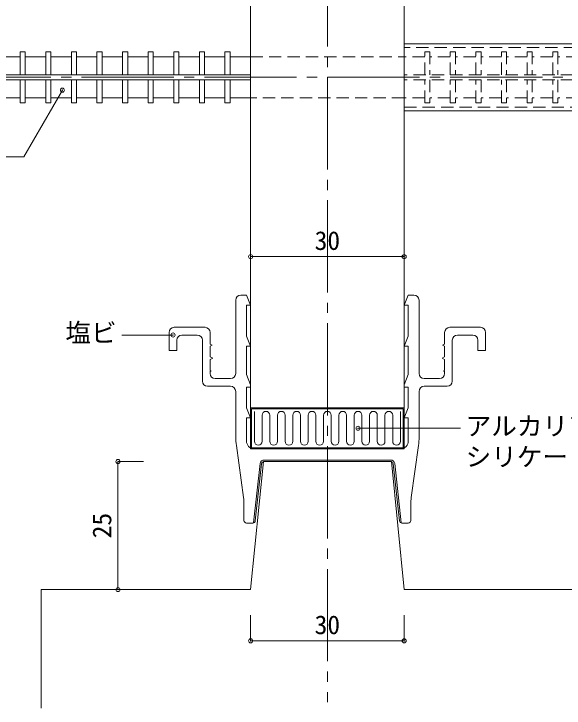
# Model space of a CAD drawing. Units: millimetres at full size, sheet at 1:2. Extents: x -280 to 891, y -194 to 194.
# Drawn here: x -148.8 to -41.3, y -123.1 to 12.4 of the extents above; entities that cross this region are included whole.
import ezdxf
from ezdxf.enums import TextEntityAlignment as Align

# ---------------------------------------------------------------- set-up
doc = ezdxf.new("R2010")
doc.units = ezdxf.units.MM
doc.header["$LTSCALE"] = 2
doc.header["$PDMODE"] = 32
doc.header["$PDSIZE"] = 0.8
doc.linetypes.add('CHAIN2', pattern=[12, 9, -1, 1, -1])
doc.linetypes.add('DASHED1', pattern=[1.8, 1.2, -0.6])
doc.layers.add('1-0_', color=5, linetype='Continuous', lineweight=9)
doc.styles.add('ＭＳ ゴシック', font='')
doc.styles.get('ＭＳ ゴシック').set_extended_font_data('MS Gothic')

msp = doc.modelspace()

# ---------------------------------------------------------------- linework, layer by layer
at = {"layer": '1-0_', "color": 6, "linetype": 'CHAIN2'}
for p, q in [((-87.55, 120), (-87.55, -122)), ((-207.55, 0), (238.95, 0))]:
    msp.add_line(p, q, dxfattribs=at)
at = {"layer": '1-0_', "color": 4}
for p, q in [((-102.55, 72.5), (-102.55, -64.5)), ((-72.55, -64.5), (-72.55, 72.5)), ((-151.55, 4), (-147.55, 4)), ((-146.55, 4), (-142.55, 4)), ((-141.55, 4), (-137.55, 4)), ((-136.55, 4), (-132.55, 4)), ((-131.55, 4), (-127.55, 4)), ((-126.55, 4), (-122.55, 4)), ((-121.55, 4), (-117.55, 4)), ((-116.55, 4), (-112.55, 4)), ((-111.55, 4), (-107.55, 4)), ((-106.55, 4), (-102.55, 4)), ((-175.9, 0.5), (-102.55, 0.5)), ((-177.19, -0.5), (-102.55, -0.5)), ((-151.55, -4), (-147.55, -4)), ((-146.55, -4), (-142.55, -4)), ((-141.55, -4), (-137.55, -4)), ((-136.55, -4), (-132.55, -4)), ((-131.55, -4), (-127.55, -4)), ((-126.55, -4), (-122.55, -4)), ((-121.55, -4), (-117.55, -4)), ((-116.55, -4), (-112.55, -4)), ((-111.55, -4), (-107.55, -4)), ((-106.55, -4), (-102.55, -4)), ((-102.55, -64.5), (-72.55, -64.5))]:
    msp.add_line(p, q, dxfattribs=at)
at = {"layer": '1-0_', "color": 2}
for p, q in [((130.95, 6.55), (-72.55, 6.55)), ((-72.55, -6.55), (-72.55, 6.55)), ((-72.55, -6.55), (130.95, -6.55))]:
    msp.add_line(p, q, dxfattribs=at)
at = {"layer": '1-0_', "color": 2, "linetype": 'DASHED1'}
for p, q in [((227.4, 5.8), (-72.55, 5.8)), ((-72.55, -5.8), (227.4, -5.8))]:
    msp.add_line(p, q, dxfattribs=at)
at = {"layer": '1-0_'}
for p, q in [((-146.55, 0.5), (-146.55, 5)), ((-141.55, 0.5), (-141.55, 5)), ((-136.55, 0.5), (-136.55, 5)), ((-131.55, 0.5), (-131.55, 5)), ((-126.55, 0.5), (-126.55, 5)), ((-121.55, 0.5), (-121.55, 5)), ((-116.55, 0.5), (-116.55, 5)), ((-111.55, 0.5), (-111.55, 5)), ((-106.55, 0.5), (-106.55, 5)), ((-147.55, -0.5), (-147.55, -5)), ((-146.55, -5), (-146.55, -0.5)), ((-142.55, -0.5), (-142.55, -5)), ((-141.55, -5), (-141.55, -0.5)), ((-137.55, -0.5), (-137.55, -5)), ((-136.55, -5), (-136.55, -0.5)), ((-132.55, -0.5), (-132.55, -5)), ((-131.55, -5), (-131.55, -0.5)), ((-127.55, -0.5), (-127.55, -5)), ((-126.55, -5), (-126.55, -0.5)), ((-122.55, -0.5), (-122.55, -5)), ((-121.55, -5), (-121.55, -0.5)), ((-117.55, -0.5), (-117.55, -5)), ((-116.55, -5), (-116.55, -0.5)), ((-112.55, -0.5), (-112.55, -5)), ((-111.55, -5), (-111.55, -0.5)), ((-107.55, -0.5), (-107.55, -5)), ((-106.55, -5), (-106.55, -0.5)), ((-147.55, -5), (-146.55, -5)), ((-142.55, -5), (-141.55, -5)), ((-137.55, -5), (-136.55, -5)), ((-132.55, -5), (-131.55, -5)), ((-127.55, -5), (-126.55, -5)), ((-122.55, -5), (-121.55, -5)), ((-117.55, -5), (-116.55, -5)), ((-112.55, -5), (-111.55, -5)), ((-107.55, -5), (-106.55, -5)), ((-101.8, -65.2), (-101.8, -71.05)), ((-100.3, -65.95), (-100.3, -71.05)), ((-98.8, -65.95), (-98.8, -71.05)), ((-97.3, -65.95), (-97.3, -71.05)), ((-95.8, -65.95), (-95.8, -71.05)), ((-94.3, -65.95), (-94.3, -71.05)), ((-92.8, -65.95), (-92.8, -71.05)), ((-91.3, -65.95), (-91.3, -71.05)), ((-89.8, -65.95), (-89.8, -71.05)), ((-88.3, -65.95), (-88.3, -71.05)), ((-86.8, -65.95), (-86.8, -71.05)), ((-85.3, -65.95), (-85.3, -71.05)), ((-83.8, -65.95), (-83.8, -71.05)), ((-82.3, -65.95), (-82.3, -71.05)), ((-80.8, -65.95), (-80.8, -71.05)), ((-79.3, -65.95), (-79.3, -71.05)), ((-77.8, -65.95), (-77.8, -71.05)), ((-76.3, -65.95), (-76.3, -71.05)), ((-74.8, -65.95), (-74.8, -71.05)), ((-73.3, -65.2), (-73.3, -71.05))]:
    msp.add_line(p, q, dxfattribs=at)
at = {"layer": '1-0_', "linetype": 'DASHED1'}
for p, q in [((-68.55, 0.5), (-68.55, 5)), ((-63.55, 0.5), (-63.55, 5)), ((-58.55, 0.5), (-58.55, 5)), ((-53.55, 0.5), (-53.55, 5)), ((-48.55, 0.5), (-48.55, 5)), ((-43.55, 0.5), (-43.55, 5)), ((-68.55, -5), (-68.55, -0.5)), ((-67.55, -0.5), (-67.55, -5)), ((-63.55, -5), (-63.55, -0.5)), ((-62.55, -0.5), (-62.55, -5)), ((-58.55, -5), (-58.55, -0.5)), ((-57.55, -0.5), (-57.55, -5)), ((-53.55, -5), (-53.55, -0.5)), ((-52.55, -0.5), (-52.55, -5)), ((-48.55, -5), (-48.55, -0.5)), ((-47.55, -0.5), (-47.55, -5)), ((-43.55, -5), (-43.55, -0.5)), ((-42.55, -0.5), (-42.55, -5)), ((-67.55, -5), (-68.55, -5)), ((-62.55, -5), (-63.55, -5)), ((-57.55, -5), (-58.55, -5)), ((-52.55, -5), (-53.55, -5)), ((-47.55, -5), (-48.55, -5)), ((-42.55, -5), (-43.55, -5))]:
    msp.add_line(p, q, dxfattribs=at)
at = {"layer": '1-0_', "color": 4, "linetype": 'DASHED1'}
for p, q in [((-102.55, 4), (-72.55, 4)), ((-68.55, 4), (-72.55, 4)), ((-63.55, 4), (-67.55, 4)), ((-58.55, 4), (-62.55, 4)), ((-53.55, 4), (-57.55, 4)), ((-48.55, 4), (-52.55, 4)), ((-43.55, 4), (-47.55, 4)), ((-38.55, 4), (-42.55, 4)), ((176.45, 0.5), (-72.55, 0.5)), ((176.45, -0.5), (-72.55, -0.5)), ((-72.55, -4), (-102.55, -4)), ((-68.55, -4), (-72.55, -4)), ((-63.55, -4), (-67.55, -4)), ((-58.55, -4), (-62.55, -4)), ((-53.55, -4), (-57.55, -4)), ((-48.55, -4), (-52.55, -4)), ((-43.55, -4), (-47.55, -4)), ((-38.55, -4), (-42.55, -4))]:
    msp.add_line(p, q, dxfattribs=at)
at = {"layer": '1-0_', "color": 7}
for p, q in [((-139.3, -2.5), (-146.8, -15.49)), ((-146.8, -15.49), (-156.8, -15.49)), ((-102.55, -35), (-72.55, -35)), ((-104.45, -42.501), (-103.35, -42.501)), ((-70.65, -42.501), (-71.75, -42.501)), ((-105.45, -57.801), (-105.45, -43.501)), ((-103.35, -50.501), (-103.35, -44.501)), ((-71.75, -50.501), (-71.75, -44.501)), ((-69.65, -57.801), (-69.65, -43.501)), ((-118.45, -49.801), (-118.45, -53.301)), ((-111.45, -48.801), (-117.45, -48.801)), ((-110.45, -52.101), (-110.45, -49.801)), ((-64.65, -52.101), (-64.65, -49.801)), ((-63.65, -48.801), (-57.65, -48.801)), ((-56.65, -49.801), (-56.65, -53.301)), ((-127.7, -50.301), (-117.7, -50.301)), ((-116.95, -51.301), (-116.95, -53.301)), ((-112.95, -50.301), (-115.95, -50.301)), ((-111.95, -59.301), (-111.95, -51.301)), ((-103.35, -50.501), (-102.55, -52.501)), ((-71.75, -50.501), (-72.55, -52.501)), ((-63.15, -59.301), (-63.15, -51.301)), ((-62.15, -50.301), (-59.15, -50.301)), ((-58.15, -51.301), (-58.15, -53.301)), ((-110.05, -52.301), (-110.45, -52.101)), ((-110.45, -52.501), (-110.05, -52.301)), ((-110.45, -54.551), (-110.45, -52.501)), ((-103.35, -58.001), (-103.35, -52.501)), ((-102.55, -52.501), (-103.35, -52.501)), ((-72.55, -52.501), (-71.75, -52.501)), ((-71.75, -58.001), (-71.75, -52.501)), ((-65.05, -52.301), (-64.65, -52.101)), ((-64.65, -52.501), (-65.05, -52.301)), ((-64.65, -54.551), (-64.65, -52.501)), ((-116.95, -53.301), (-118.45, -53.301)), ((-58.15, -53.301), (-56.65, -53.301)), ((-109.95, -54.801), (-110.45, -54.551)), ((-110.45, -55.051), (-109.95, -54.801)), ((-110.45, -57.201), (-110.45, -55.051)), ((-65.15, -54.801), (-64.65, -54.551)), ((-64.65, -55.051), (-65.15, -54.801)), ((-64.65, -57.201), (-64.65, -55.051)), ((-110.25, -57.301), (-110.45, -57.201)), ((-110.45, -57.401), (-110.25, -57.301)), ((-110.45, -57.801), (-110.45, -57.401)), ((-103.35, -58.001), (-102.55, -60.001)), ((-71.75, -58.001), (-72.55, -60.001)), ((-64.85, -57.301), (-64.65, -57.201)), ((-64.65, -57.401), (-64.85, -57.301)), ((-64.65, -57.801), (-64.65, -57.401)), ((-106.45, -58.801), (-109.45, -58.801)), ((-68.65, -58.801), (-65.65, -58.801)), ((-106.45, -60.301), (-110.95, -60.301)), ((-103.35, -64.501), (-103.35, -60.501)), ((-102.55, -60.501), (-103.35, -60.501)), ((-102.55, -60.501), (-102.55, -60.001)), ((-72.55, -60.501), (-72.55, -60.001)), ((-72.55, -60.557), (-72.55, -60.057)), ((-72.55, -60.501), (-71.75, -60.501)), ((-71.75, -64.501), (-71.75, -60.501)), ((-68.65, -60.301), (-64.15, -60.301)), ((-105.45, -70.258), (-105.45, -61.301)), ((-69.65, -70.258), (-69.65, -61.301)), ((-103.35, -64.501), (-102.55, -66.501)), ((-71.75, -64.501), (-72.55, -66.501)), ((-103.35, -70.96), (-103.35, -66.501)), ((-102.55, -66.501), (-103.35, -66.501)), ((-72.55, -66.501), (-71.75, -66.501)), ((-71.75, -70.96), (-71.75, -66.501)), ((-61.55, -68.5), (-81.55, -68.5)), ((-103.938, -82.042), (-105.323, -71.844)), ((-101.851, -72.5), (-73.249, -72.5)), ((-71.162, -82.042), (-69.777, -71.844)), ((-128.45, -75), (-123.45, -75)), ((-128.45, -100), (-128.45, -75)), ((-100.69, -75.36), (-101.972, -86.977)), ((-101.624, -86.555), (-100.399, -75.445)), ((-100.05, -75), (-75.05, -75)), ((-99.902, -74.7), (-75.198, -74.7)), ((-75.198, -75), (-99.902, -75)), ((-72.55, -100), (-75.05, -75)), ((-73.476, -86.555), (-74.701, -75.445)), ((-74.41, -75.36), (-73.128, -86.977)), ((-103.85, -86.5), (-103.85, -83.364)), ((-71.25, -86.5), (-71.25, -83.364)), ((-102.121, -87), (-103.35, -87)), ((-72.979, -87), (-71.75, -87)), ((-143.45, -100), (-143.45, -123.133)), ((-128.45, -100), (-123.45, -100)), ((260.95, -100), (-72.55, -100)), ((-102.55, -110), (-102.55, -105)), ((-72.55, -110), (-72.55, -105)), ((-102.55, -110), (-72.55, -110))]:
    msp.add_line(p, q, dxfattribs=at)
at = {"layer": '1-0_', "color": 3}
for p, q in [((-102.55, -64.5), (-102.55, -72.5)), ((-102.35, -64.7), (-102.35, -72.3)), ((-72.75, -64.7), (-102.35, -64.7)), ((-72.75, -72.3), (-72.75, -64.7)), ((-102.35, -72.3), (-72.75, -72.3))]:
    msp.add_line(p, q, dxfattribs=at)
at = {"layer": '1-0_'}
for points in [[(-146.55, 5), (-147.55, 5), (-147.55, 0.5)], [(-141.55, 5), (-142.55, 5), (-142.55, 0.5)], [(-136.55, 5), (-137.55, 5), (-137.55, 0.5)], [(-131.55, 5), (-132.55, 5), (-132.55, 0.5)], [(-126.55, 5), (-127.55, 5), (-127.55, 0.5)], [(-121.55, 5), (-122.55, 5), (-122.55, 0.5)], [(-116.55, 5), (-117.55, 5), (-117.55, 0.5)], [(-111.55, 5), (-112.55, 5), (-112.55, 0.5)], [(-106.55, 5), (-107.55, 5), (-107.55, 0.5)]]:
    msp.add_lwpolyline(points, dxfattribs=at)
at = {"layer": '1-0_', "linetype": 'DASHED1'}
for points in [[(-68.55, 5), (-67.55, 5), (-67.55, 0.5)], [(-63.55, 5), (-62.55, 5), (-62.55, 0.5)], [(-58.55, 5), (-57.55, 5), (-57.55, 0.5)], [(-53.55, 5), (-52.55, 5), (-52.55, 0.5)], [(-48.55, 5), (-47.55, 5), (-47.55, 0.5)], [(-43.55, 5), (-42.55, 5), (-42.55, 0.5)]]:
    msp.add_lwpolyline(points, dxfattribs=at)
at = {"layer": '1-0_', "color": 7}
for points in [[(-103.35, -42.501), (-102.55, -44.501), (-103.35, -44.501)], [(-71.75, -42.501), (-72.55, -44.501), (-71.75, -44.501)], [(-100.05, -75), (-102.55, -100), (-143.45, -100)]]:
    msp.add_lwpolyline(points, dxfattribs=at)
at = {"layer": '1-0_', "color": 3}
msp.add_lwpolyline([(-102.55, -72.5), (-72.55, -72.5), (-72.55, -64.5), (-102.55, -64.5)], dxfattribs=at)
at = {"layer": '1-0_', "color": 7}
for centre, radius, start, end in [((-104.45, -43.501), 1, 90, 180), ((-70.65, -43.501), 1, 360, 90), ((-117.45, -49.801), 1, 90, 180), ((-111.45, -49.801), 1, 0, 90), ((-63.65, -49.801), 1, 90, 180), ((-57.65, -49.801), 1, 360, 90), ((-115.95, -51.301), 1, 90, 180), ((-112.95, -51.301), 1, 0, 90), ((-62.15, -51.301), 1, 90, 180), ((-59.15, -51.301), 1, 360, 90), ((-109.45, -57.801), 1, 180, 270), ((-106.45, -57.801), 1, 270, 0), ((-68.65, -57.801), 1, 180, 270), ((-65.65, -57.801), 1, 270, 360), ((-110.95, -59.301), 1, 180, 270), ((-64.15, -59.301), 1, 270, 360), ((-106.45, -61.301), 1, 0, 90), ((-68.65, -61.301), 1, 90, 180), ((-95.45, -70.258), 10, 180, 189.12621), ((-79.65, -70.258), 10, 350.87379, 360), ((-101.851, -71), 1.5, 178.47197, 270), ((-73.249, -71), 1.5, 270, 1.52803), ((-99.902, -75.5), 0.8, 90, 169.95745), ((-99.902, -75.5), 0.5, 90, 173.70933), ((-75.198, -75.5), 0.8, 10.04255, 90), ((-75.198, -75.5), 0.5, 6.29067, 90), ((-113.85, -83.364), 10, 0, 7.59817), ((-61.25, -83.364), 10, 172.40183, 180), ((-103.35, -86.5), 0.5, 180, 270), ((-102.121, -86.5), 0.5, 270, 353.70933), ((-72.979, -86.5), 0.5, 186.29067, 270), ((-71.75, -86.5), 0.5, 270, 0)]:
    msp.add_arc(centre, radius, start, end, dxfattribs=at)
at = {"layer": '1-0_'}
for centre, start, end in [((-99.55, -65.95), 0, 180), ((-96.55, -65.95), 0, 180), ((-93.55, -65.95), 0, 180), ((-90.55, -65.95), 0, 180), ((-87.55, -65.95), 0, 180), ((-84.55, -65.95), 0, 180), ((-81.55, -65.95), 0, 180), ((-78.55, -65.95), 0, 180), ((-75.55, -65.95), 0, 180), ((-101.05, -71.05), 180, 0), ((-98.05, -71.05), 180, 0), ((-95.05, -71.05), 180, 0), ((-92.05, -71.05), 180, 0), ((-89.05, -71.05), 180, 0), ((-86.05, -71.05), 180, 0), ((-83.05, -71.05), 180, 0), ((-80.05, -71.05), 180, 0), ((-77.05, -71.05), 180, 0), ((-74.05, -71.05), 180, 0)]:
    msp.add_arc(centre, 0.75, start, end, dxfattribs=at)
at = {"layer": '1-0_', "color": 2}
for p in [(-139.3, -2.5), (-117.7, -50.301), (-81.55, -68.5)]:
    msp.add_point(p, dxfattribs=at)
at = {"layer": '1-0_', "color": 7}
for p in [(-102.55, -35), (-72.55, -35), (-128.45, -75), (-128.45, -100), (-102.55, -110), (-72.55, -110)]:
    msp.add_point(p, dxfattribs=at)

# ---------------------------------------------------------------- texts
at = {"layer": '1-0_', "color": 7, "style": 'ＭＳ ゴシック'}
for s, p in [('30', (-90.05, -34.8)), ('塩ビ', (-138.7, -52.801)), ('アルカリアース', (-60.55, -71)), ('シリケートウール', (-60.55, -77)), ('30', (-90.05, -109.8))]:
    msp.add_text(s, height=3.666, dxfattribs=at).set_placement(p, align=Align.BOTTOM_LEFT)
msp.add_text('25', height=3.666, rotation=90, dxfattribs=at).set_placement((-128.65, -90), align=Align.BOTTOM_LEFT)

doc.saveas('drawing.dxf')
